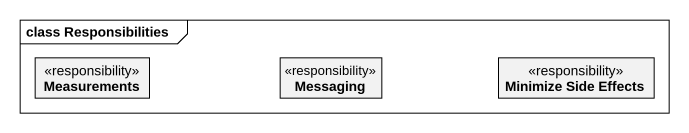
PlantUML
@startuml
mainframe class Responsibilities
hide circle
hide empty members
class Measurements <<responsibility>>
class Messaging <<responsibility>>
class "Minimize Side Effects" as Minimize_Side_Effects <<responsibility>>
@enduml
